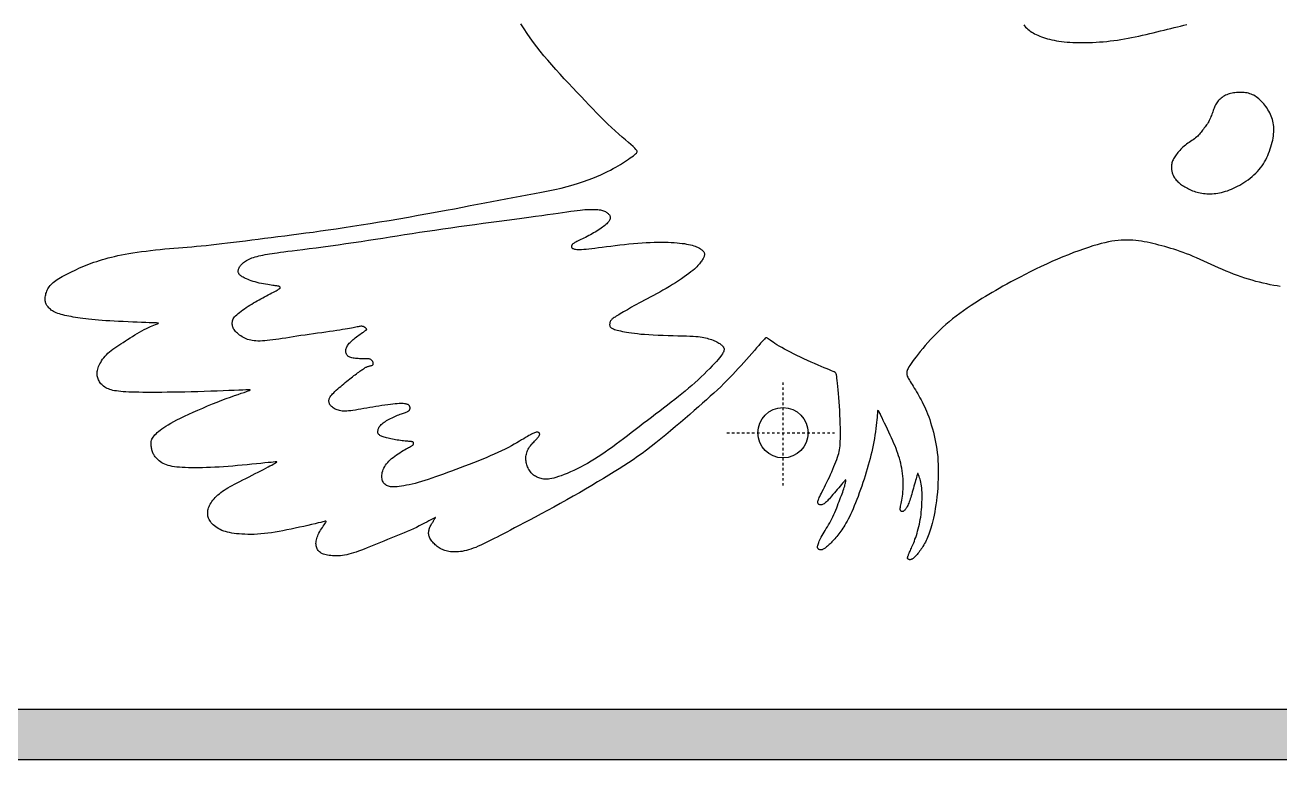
# Model space of a CAD drawing. Header units: millimetres. Extents: x 148 to 268, y 78 to 276.
# Drawn here: x 178.15 to 228.05, y 158.42 to 187.63 of the extents above; entities that cross this region are included whole.
import ezdxf

# ---------------------------------------------------------------- set-up
doc = ezdxf.new("R2010")
doc.units = ezdxf.units.MM
doc.linetypes.add('CENTER', pattern=[50.8, 31.75, -6.35, 6.35, -6.35])
for name, color, linetype in [('GREEN', 96, 'Continuous'), ('L18', 4, 'Continuous'), ('L25', 1, 'Continuous')]:
    doc.layers.add(name, color=color, linetype=linetype)

msp = doc.modelspace()

# ---------------------------------------------------------------- hatches: boundary and pattern name
at = {"layer": 'GREEN'}
h = msp.add_hatch(color=256, dxfattribs=at)
edge = h.paths.add_edge_path(flags=16)
edge.add_line((152.293, 166.42), (152.293, 266.42))
edge.add_arc((158.293, 266.42), 6, 90, 180, ccw=False)
edge.add_line((158.293, 272.42), (258.293, 272.42))
edge.add_arc((258.293, 266.42), 6, 0, 90, ccw=False)
edge.add_line((264.293, 266.42), (264.293, 166.42))
edge.add_arc((258.293, 166.42), 6, -90, 0, ccw=False)
edge.add_line((258.293, 160.42), (158.293, 160.42))
edge.add_arc((158.293, 166.42), 6, 180, 270, ccw=False)
edge = h.paths.add_edge_path()
edge.add_line((150.293, 166.42), (150.293, 266.42))
edge.add_arc((158.293, 266.42), 8, 90, 180, ccw=False)
edge.add_line((158.293, 274.42), (258.293, 274.42))
edge.add_arc((258.293, 266.42), 8, 0, 90, ccw=False)
edge.add_line((266.293, 266.42), (266.293, 166.42))
edge.add_arc((258.293, 166.42), 8, -90, 0, ccw=False)
edge.add_line((258.293, 158.42), (158.293, 158.42))
edge.add_arc((158.293, 166.42), 8, 180, 270, ccw=False)

# ---------------------------------------------------------------- linework, layer by layer
for points in [[(150.293, 166.42), (150.293, 266.42, -0.414214), (158.293, 274.42), (258.293, 274.42, -0.414214), (266.293, 266.42), (266.293, 166.42, -0.414214), (258.293, 158.42), (158.293, 158.42, -0.414214)], [(152.293, 166.42), (152.293, 266.42, -0.414214), (158.293, 272.42), (258.293, 272.42, -0.414214), (264.293, 266.42), (264.293, 166.42, -0.414214), (258.293, 160.42), (158.293, 160.42, -0.414214)]]:
    msp.add_lwpolyline(points, format="xyb", close=True, dxfattribs=at)
for points in [[(228.065, 177.236), (227.939, 177.257), (227.807, 177.281), (227.671, 177.308), (227.532, 177.337), (227.389, 177.368), (227.244, 177.403), (227.098, 177.441), (226.95, 177.481), (226.803, 177.525), (226.656, 177.572), (226.508, 177.622), (226.36, 177.675), (226.212, 177.731), (226.064, 177.789), (225.916, 177.85), (225.767, 177.913), (225.617, 177.979), (225.468, 178.046), (225.319, 178.113), (225.172, 178.181), (225.026, 178.248), (224.882, 178.312), (224.741, 178.375), (224.603, 178.434), (224.468, 178.489), (224.337, 178.54), (224.209, 178.588), (224.083, 178.633), (223.959, 178.675), (223.837, 178.714), (223.716, 178.752), (223.596, 178.787), (223.476, 178.822), (223.357, 178.854), (223.239, 178.885), (223.121, 178.915), (223.004, 178.942), (222.888, 178.968), (222.772, 178.992), (222.658, 179.013), (222.544, 179.032), (222.431, 179.049), (222.318, 179.062), (222.204, 179.073), (222.09, 179.08), (221.975, 179.083), (221.858, 179.082), (221.739, 179.077), (221.618, 179.067), (221.494, 179.053), (221.365, 179.033), (221.23, 179.008), (221.089, 178.977), (220.94, 178.94), (220.782, 178.896), (220.615, 178.846), (220.436, 178.789), (220.248, 178.726), (220.052, 178.656), (219.848, 178.581), (219.639, 178.5), (219.425, 178.414), (219.208, 178.323), (218.989, 178.228), (218.77, 178.128), (218.552, 178.026), (218.337, 177.922), (218.126, 177.817), (217.921, 177.713), (217.724, 177.611), (217.536, 177.512), (217.358, 177.418), (217.193, 177.328), (217.038, 177.243), (216.891, 177.161), (216.75, 177.081), (216.613, 177.001), (216.478, 176.921), (216.342, 176.84), (216.204, 176.755), (216.062, 176.666), (215.917, 176.574), (215.769, 176.478), (215.62, 176.378), (215.471, 176.275), (215.323, 176.169), (215.178, 176.061), (215.035, 175.95), (214.898, 175.836), (214.765, 175.721), (214.636, 175.604), (214.511, 175.486), (214.391, 175.367), (214.274, 175.247), (214.162, 175.127), (214.053, 175.007), (213.948, 174.888), (213.848, 174.77), (213.753, 174.656), (213.664, 174.545), (213.582, 174.44), (213.507, 174.342), (213.441, 174.251), (213.384, 174.17), (213.337, 174.098), (213.299, 174.036), (213.269, 173.982), (213.246, 173.934), (213.23, 173.893), (213.22, 173.856), (213.214, 173.822), (213.212, 173.791), (213.213, 173.761), (213.217, 173.731), (213.224, 173.701), (213.235, 173.669), (213.25, 173.635), (213.268, 173.597), (213.291, 173.555), (213.318, 173.508), (213.35, 173.456), (213.386, 173.398), (213.425, 173.335), (213.466, 173.269), (213.51, 173.198), (213.555, 173.125), (213.601, 173.05), (213.648, 172.973), (213.693, 172.895), (213.739, 172.816), (213.784, 172.735), (213.828, 172.651), (213.872, 172.563), (213.915, 172.472), (213.959, 172.377), (214.001, 172.276), (214.043, 172.17), (214.085, 172.06), (214.125, 171.944), (214.164, 171.825), (214.202, 171.703), (214.239, 171.577), (214.273, 171.449), (214.306, 171.319), (214.336, 171.187), (214.363, 171.054), (214.388, 170.916), (214.41, 170.775), (214.429, 170.629), (214.444, 170.477), (214.455, 170.318), (214.463, 170.151), (214.466, 169.975), (214.466, 169.794), (214.462, 169.609), (214.454, 169.422), (214.443, 169.237), (214.43, 169.055), (214.413, 168.879), (214.394, 168.712), (214.373, 168.556), (214.349, 168.41), (214.325, 168.273), (214.299, 168.146), (214.272, 168.028), (214.246, 167.918), (214.219, 167.816), (214.193, 167.721), (214.167, 167.632), (214.142, 167.548), (214.118, 167.471), (214.093, 167.397), (214.068, 167.328), (214.042, 167.261), (214.015, 167.198), (213.986, 167.136), (213.956, 167.076), (213.924, 167.018), (213.891, 166.961), (213.857, 166.906), (213.823, 166.853), (213.789, 166.803), (213.755, 166.755), (213.721, 166.709), (213.689, 166.666), (213.657, 166.626), (213.626, 166.589), (213.597, 166.555), (213.568, 166.524), (213.541, 166.496), (213.515, 166.471), (213.49, 166.449), (213.467, 166.43), (213.445, 166.415), (213.424, 166.402), (213.405, 166.392), (213.387, 166.384), (213.369, 166.379), (213.353, 166.376), (213.338, 166.375), (213.324, 166.376), (213.311, 166.379), (213.298, 166.383), (213.287, 166.388), (213.277, 166.394), (213.268, 166.4), (213.261, 166.407), (213.255, 166.415), (213.25, 166.422), (213.246, 166.43), (213.244, 166.438), (213.244, 166.447), (213.244, 166.458), (213.246, 166.469), (213.25, 166.483), (213.255, 166.498), (213.261, 166.516), (213.268, 166.536), (213.277, 166.558), (213.288, 166.583), (213.3, 166.611), (213.313, 166.641), (213.327, 166.674), (213.343, 166.709), (213.36, 166.748), (213.379, 166.789), (213.399, 166.833), (213.42, 166.882), (213.442, 166.934), (213.465, 166.99), (213.49, 167.051), (213.515, 167.117), (213.541, 167.187), (213.568, 167.262), (213.595, 167.342), (213.621, 167.425), (213.647, 167.511), (213.672, 167.6), (213.695, 167.691), (213.716, 167.784), (213.735, 167.879), (213.752, 167.975), (213.767, 168.071), (213.78, 168.169), (213.791, 168.267), (213.801, 168.366), (213.808, 168.466), (213.815, 168.565), (213.819, 168.664), (213.823, 168.763), (213.824, 168.86), (213.824, 168.956), (213.821, 169.049), (213.817, 169.139), (213.809, 169.225), (213.8, 169.306), (213.787, 169.383), (213.773, 169.454), (213.757, 169.52), (213.741, 169.579), (213.724, 169.633), (213.709, 169.68), (213.694, 169.72), (213.682, 169.753), (213.672, 169.779), (213.664, 169.796), (213.658, 169.806), (213.652, 169.806), (213.646, 169.797), (213.638, 169.778), (213.629, 169.749), (213.618, 169.709), (213.604, 169.657), (213.587, 169.596), (213.567, 169.527), (213.546, 169.453), (213.524, 169.374), (213.501, 169.294), (213.478, 169.213), (213.456, 169.134), (213.434, 169.059), (213.413, 168.987), (213.393, 168.919), (213.373, 168.854), (213.353, 168.793), (213.334, 168.735), (213.314, 168.68), (213.294, 168.629), (213.273, 168.581), (213.253, 168.536), (213.232, 168.495), (213.211, 168.457), (213.19, 168.423), (213.17, 168.393), (213.151, 168.366), (213.132, 168.344), (213.114, 168.326), (213.097, 168.311), (213.08, 168.301), (213.065, 168.293), (213.05, 168.289), (213.036, 168.287), (213.022, 168.287), (213.009, 168.29), (212.996, 168.295), (212.985, 168.302), (212.974, 168.312), (212.965, 168.325), (212.959, 168.342), (212.954, 168.364), (212.953, 168.39), (212.955, 168.423), (212.96, 168.461), (212.969, 168.505), (212.98, 168.555), (212.992, 168.611), (213.005, 168.673), (213.019, 168.742), (213.032, 168.817), (213.043, 168.899), (213.054, 168.986), (213.062, 169.08), (213.068, 169.177), (213.071, 169.279), (213.072, 169.382), (213.07, 169.488), (213.066, 169.593), (213.058, 169.699), (213.047, 169.803), (213.033, 169.906), (213.017, 170.008), (212.997, 170.109), (212.974, 170.209), (212.949, 170.308), (212.921, 170.406), (212.891, 170.504), (212.859, 170.602), (212.824, 170.699), (212.786, 170.798), (212.746, 170.898), (212.703, 171.001), (212.658, 171.106), (212.609, 171.215), (212.557, 171.329), (212.502, 171.447), (212.446, 171.567), (212.389, 171.687), (212.333, 171.804), (212.28, 171.914), (212.231, 172.016), (212.187, 172.107), (212.15, 172.183), (212.12, 172.243), (212.098, 172.285), (212.082, 172.311), (212.07, 172.32), (212.062, 172.313), (212.056, 172.289), (212.051, 172.249), (212.046, 172.193), (212.04, 172.121), (212.032, 172.034), (212.023, 171.936), (212.012, 171.827), (211.999, 171.71), (211.984, 171.587), (211.967, 171.459), (211.948, 171.329), (211.927, 171.198), (211.903, 171.066), (211.877, 170.934), (211.849, 170.802), (211.819, 170.668), (211.787, 170.534), (211.753, 170.399), (211.717, 170.264), (211.68, 170.127), (211.64, 169.99), (211.599, 169.852), (211.557, 169.714), (211.513, 169.576), (211.467, 169.438), (211.421, 169.3), (211.374, 169.164), (211.325, 169.028), (211.276, 168.894), (211.227, 168.763), (211.177, 168.635), (211.127, 168.512), (211.078, 168.394), (211.029, 168.282), (210.981, 168.177), (210.933, 168.08), (210.887, 167.989), (210.841, 167.906), (210.796, 167.828), (210.753, 167.755), (210.71, 167.688), (210.668, 167.624), (210.627, 167.563), (210.587, 167.506), (210.548, 167.451), (210.509, 167.398), (210.47, 167.348), (210.432, 167.3), (210.394, 167.253), (210.356, 167.209), (210.318, 167.166), (210.279, 167.124), (210.24, 167.084), (210.201, 167.046), (210.163, 167.009), (210.126, 166.975), (210.09, 166.943), (210.055, 166.913), (210.023, 166.886), (209.993, 166.862), (209.965, 166.84), (209.938, 166.821), (209.914, 166.805), (209.89, 166.792), (209.868, 166.781), (209.847, 166.773), (209.826, 166.768), (209.806, 166.766), (209.787, 166.766), (209.769, 166.769), (209.751, 166.773), (209.735, 166.779), (209.719, 166.787), (209.706, 166.797), (209.694, 166.807), (209.684, 166.819), (209.676, 166.832), (209.67, 166.847), (209.667, 166.865), (209.666, 166.886), (209.669, 166.911), (209.675, 166.94), (209.684, 166.974), (209.697, 167.014), (209.713, 167.058), (209.734, 167.108), (209.757, 167.161), (209.784, 167.218), (209.815, 167.278), (209.848, 167.341), (209.885, 167.406), (209.926, 167.474), (209.968, 167.543), (210.013, 167.614), (210.059, 167.687), (210.105, 167.762), (210.151, 167.839), (210.196, 167.919), (210.239, 168), (210.28, 168.084), (210.319, 168.17), (210.357, 168.257), (210.393, 168.344), (210.427, 168.431), (210.46, 168.518), (210.492, 168.604), (210.524, 168.688), (210.555, 168.769), (210.585, 168.848), (210.614, 168.924), (210.642, 168.997), (210.668, 169.066), (210.691, 169.131), (210.712, 169.191), (210.73, 169.247), (210.745, 169.298), (210.757, 169.344), (210.767, 169.385), (210.774, 169.422), (210.78, 169.453), (210.784, 169.481), (210.787, 169.504), (210.789, 169.522), (210.791, 169.537), (210.79, 169.546), (210.788, 169.55), (210.782, 169.547), (210.771, 169.538), (210.755, 169.52), (210.732, 169.494), (210.701, 169.458), (210.662, 169.413), (210.615, 169.36), (210.564, 169.3), (210.508, 169.235), (210.45, 169.168), (210.391, 169.099), (210.334, 169.032), (210.278, 168.967), (210.227, 168.907), (210.179, 168.852), (210.135, 168.801), (210.094, 168.755), (210.056, 168.713), (210.02, 168.677), (209.986, 168.645), (209.954, 168.619), (209.924, 168.597), (209.894, 168.581), (209.867, 168.568), (209.841, 168.56), (209.816, 168.555), (209.793, 168.554), (209.772, 168.556), (209.753, 168.56), (209.735, 168.567), (209.72, 168.576), (209.707, 168.587), (209.696, 168.601), (209.687, 168.616), (209.682, 168.635), (209.679, 168.655), (209.679, 168.678), (209.683, 168.703), (209.69, 168.731), (209.7, 168.764), (209.715, 168.801), (209.733, 168.844), (209.757, 168.894), (209.784, 168.951), (209.817, 169.017), (209.854, 169.091), (209.896, 169.173), (209.941, 169.262), (209.988, 169.357), (210.037, 169.456), (210.087, 169.558), (210.136, 169.663), (210.185, 169.768), (210.232, 169.872), (210.277, 169.976), (210.319, 170.077), (210.359, 170.176), (210.395, 170.271), (210.429, 170.362), (210.459, 170.448), (210.485, 170.529), (210.507, 170.603), (210.525, 170.674), (210.539, 170.745), (210.551, 170.818), (210.56, 170.896), (210.566, 170.982), (210.57, 171.08), (210.573, 171.191), (210.574, 171.319), (210.574, 171.461), (210.572, 171.616), (210.569, 171.779), (210.564, 171.95), (210.557, 172.125), (210.549, 172.301), (210.539, 172.478), (210.527, 172.65), (210.514, 172.818), (210.5, 172.978), (210.485, 173.129), (210.471, 173.267), (210.458, 173.392), (210.446, 173.501), (210.435, 173.592), (210.427, 173.663), (210.418, 173.718), (210.407, 173.759), (210.39, 173.791), (210.365, 173.816), (210.331, 173.838), (210.283, 173.86), (210.219, 173.886), (210.139, 173.919), (210.043, 173.959), (209.933, 174.005), (209.813, 174.055), (209.684, 174.11), (209.548, 174.169), (209.408, 174.23), (209.267, 174.294), (209.125, 174.359), (208.985, 174.425), (208.848, 174.491), (208.715, 174.557), (208.586, 174.623), (208.463, 174.687), (208.348, 174.749), (208.24, 174.809), (208.142, 174.867), (208.052, 174.921), (207.972, 174.972), (207.9, 175.019), (207.837, 175.061), (207.783, 175.099), (207.737, 175.131), (207.7, 175.158), (207.67, 175.179), (207.646, 175.192), (207.625, 175.197), (207.604, 175.192), (207.58, 175.176), (207.551, 175.148), (207.513, 175.107), (207.464, 175.05), (207.402, 174.978), (207.328, 174.892), (207.244, 174.794), (207.152, 174.687), (207.052, 174.573), (206.948, 174.454), (206.841, 174.333), (206.732, 174.21), (206.624, 174.09), (206.515, 173.97), (206.405, 173.852), (206.293, 173.734), (206.179, 173.615), (206.062, 173.496), (205.94, 173.375), (205.814, 173.253), (205.682, 173.129), (205.545, 173.001), (205.401, 172.871), (205.252, 172.736), (205.095, 172.598), (204.933, 172.455), (204.763, 172.307), (204.586, 172.154), (204.402, 171.994), (204.213, 171.831), (204.019, 171.666), (203.823, 171.5), (203.626, 171.336), (203.431, 171.175), (203.238, 171.02), (203.049, 170.872), (202.865, 170.733), (202.686, 170.601), (202.508, 170.475), (202.331, 170.352), (202.15, 170.232), (201.966, 170.112), (201.775, 169.991), (201.575, 169.866), (201.366, 169.736), (201.147, 169.603), (200.919, 169.465), (200.684, 169.325), (200.442, 169.183), (200.196, 169.04), (199.944, 168.895), (199.689, 168.751), (199.433, 168.609), (199.176, 168.468), (198.923, 168.33), (198.676, 168.197), (198.436, 168.069), (198.208, 167.948), (197.994, 167.835), (197.796, 167.731), (197.617, 167.636), (197.454, 167.551), (197.306, 167.474), (197.17, 167.403), (197.044, 167.337), (196.925, 167.276), (196.812, 167.219), (196.702, 167.163), (196.592, 167.109), (196.484, 167.055), (196.378, 167.004), (196.273, 166.955), (196.17, 166.91), (196.07, 166.867), (195.973, 166.829), (195.879, 166.795), (195.789, 166.766), (195.702, 166.742), (195.619, 166.723), (195.539, 166.708), (195.462, 166.696), (195.389, 166.688), (195.318, 166.684), (195.25, 166.682), (195.185, 166.684), (195.123, 166.688), (195.063, 166.694), (195.006, 166.703), (194.951, 166.714), (194.898, 166.728), (194.847, 166.743), (194.799, 166.761), (194.752, 166.78), (194.706, 166.801), (194.663, 166.824), (194.621, 166.849), (194.58, 166.876), (194.54, 166.905), (194.502, 166.935), (194.465, 166.967), (194.428, 167.001), (194.393, 167.037), (194.36, 167.074), (194.329, 167.111), (194.3, 167.15), (194.275, 167.189), (194.252, 167.228), (194.234, 167.267), (194.219, 167.305), (194.209, 167.343), (194.202, 167.38), (194.198, 167.418), (194.198, 167.454), (194.201, 167.49), (194.206, 167.526), (194.214, 167.561), (194.224, 167.596), (194.237, 167.63), (194.251, 167.664), (194.266, 167.697), (194.283, 167.73), (194.3, 167.763), (194.319, 167.795), (194.337, 167.826), (194.355, 167.857), (194.373, 167.887), (194.391, 167.916), (194.408, 167.943), (194.423, 167.969), (194.437, 167.991), (194.449, 168.011), (194.46, 168.027), (194.468, 168.04), (194.472, 168.049), (194.471, 168.053), (194.463, 168.052), (194.448, 168.046), (194.424, 168.033), (194.389, 168.014), (194.342, 167.988), (194.282, 167.955), (194.21, 167.916), (194.127, 167.871), (194.035, 167.823), (193.934, 167.77), (193.827, 167.716), (193.713, 167.661), (193.595, 167.605), (193.474, 167.55), (193.35, 167.496), (193.223, 167.443), (193.094, 167.389), (192.962, 167.336), (192.829, 167.282), (192.695, 167.228), (192.559, 167.173), (192.422, 167.118), (192.286, 167.062), (192.15, 167.006), (192.017, 166.952), (191.886, 166.899), (191.76, 166.848), (191.638, 166.8), (191.523, 166.756), (191.414, 166.716), (191.311, 166.68), (191.213, 166.647), (191.12, 166.619), (191.031, 166.595), (190.944, 166.574), (190.859, 166.558), (190.776, 166.545), (190.694, 166.536), (190.612, 166.53), (190.532, 166.527), (190.454, 166.528), (190.38, 166.531), (190.308, 166.537), (190.24, 166.545), (190.177, 166.555), (190.119, 166.567), (190.065, 166.581), (190.016, 166.597), (189.972, 166.615), (189.932, 166.635), (189.895, 166.658), (189.862, 166.684), (189.833, 166.712), (189.807, 166.743), (189.784, 166.776), (189.765, 166.812), (189.749, 166.85), (189.737, 166.89), (189.728, 166.932), (189.722, 166.976), (189.72, 167.021), (189.722, 167.068), (189.728, 167.116), (189.737, 167.165), (189.75, 167.216), (189.766, 167.268), (189.787, 167.322), (189.81, 167.377), (189.838, 167.433), (189.869, 167.491), (189.903, 167.549), (189.938, 167.606), (189.973, 167.661), (190.008, 167.712), (190.04, 167.759), (190.069, 167.801), (190.094, 167.836), (190.112, 167.863), (190.124, 167.883), (190.125, 167.896), (190.114, 167.902), (190.089, 167.901), (190.048, 167.893), (189.988, 167.88), (189.907, 167.861), (189.804, 167.836), (189.681, 167.807), (189.543, 167.774), (189.391, 167.738), (189.231, 167.701), (189.064, 167.664), (188.896, 167.627), (188.728, 167.591), (188.565, 167.557), (188.406, 167.525), (188.251, 167.497), (188.1, 167.471), (187.952, 167.448), (187.808, 167.428), (187.667, 167.412), (187.53, 167.399), (187.395, 167.39), (187.263, 167.384), (187.135, 167.382), (187.011, 167.382), (186.891, 167.385), (186.776, 167.391), (186.666, 167.399), (186.562, 167.409), (186.464, 167.421), (186.371, 167.435), (186.284, 167.451), (186.201, 167.47), (186.123, 167.491), (186.05, 167.515), (185.98, 167.541), (185.914, 167.571), (185.851, 167.604), (185.792, 167.639), (185.736, 167.678), (185.684, 167.718), (185.637, 167.759), (185.593, 167.802), (185.555, 167.846), (185.521, 167.89), (185.492, 167.934), (185.468, 167.978), (185.449, 168.023), (185.434, 168.067), (185.423, 168.112), (185.416, 168.157), (185.413, 168.203), (185.413, 168.248), (185.416, 168.295), (185.423, 168.341), (185.434, 168.389), (185.448, 168.437), (185.466, 168.485), (185.488, 168.535), (185.515, 168.585), (185.546, 168.636), (185.581, 168.688), (185.621, 168.741), (185.665, 168.793), (185.713, 168.846), (185.764, 168.898), (185.819, 168.95), (185.877, 169), (185.939, 169.049), (186.003, 169.096), (186.07, 169.142), (186.142, 169.187), (186.218, 169.233), (186.301, 169.279), (186.389, 169.328), (186.484, 169.378), (186.587, 169.432), (186.697, 169.488), (186.814, 169.548), (186.935, 169.61), (187.058, 169.672), (187.181, 169.735), (187.302, 169.796), (187.419, 169.856), (187.53, 169.913), (187.632, 169.966), (187.727, 170.015), (187.812, 170.061), (187.89, 170.102), (187.958, 170.139), (188.017, 170.171), (188.068, 170.199), (188.109, 170.222), (188.141, 170.24), (188.162, 170.253), (188.169, 170.261), (188.161, 170.265), (188.135, 170.266), (188.09, 170.263), (188.023, 170.256), (187.933, 170.246), (187.817, 170.234), (187.68, 170.22), (187.524, 170.203), (187.353, 170.186), (187.171, 170.167), (186.982, 170.149), (186.789, 170.131), (186.597, 170.114), (186.407, 170.098), (186.221, 170.084), (186.04, 170.071), (185.863, 170.059), (185.691, 170.05), (185.524, 170.041), (185.363, 170.035), (185.207, 170.03), (185.057, 170.028), (184.913, 170.027), (184.776, 170.028), (184.645, 170.03), (184.521, 170.035), (184.403, 170.041), (184.293, 170.05), (184.19, 170.06), (184.094, 170.072), (184.005, 170.086), (183.923, 170.102), (183.846, 170.121), (183.775, 170.143), (183.709, 170.168), (183.648, 170.195), (183.591, 170.227), (183.537, 170.262), (183.488, 170.3), (183.442, 170.34), (183.4, 170.381), (183.362, 170.424), (183.328, 170.467), (183.298, 170.51), (183.272, 170.551), (183.25, 170.59), (183.231, 170.629), (183.216, 170.666), (183.204, 170.702), (183.194, 170.737), (183.186, 170.773), (183.179, 170.809), (183.173, 170.845), (183.168, 170.883), (183.164, 170.921), (183.162, 170.96), (183.162, 170.999), (183.165, 171.04), (183.171, 171.081), (183.182, 171.122), (183.198, 171.164), (183.219, 171.207), (183.246, 171.25), (183.278, 171.294), (183.316, 171.339), (183.36, 171.384), (183.41, 171.431), (183.466, 171.479), (183.527, 171.528), (183.595, 171.578), (183.669, 171.63), (183.753, 171.685), (183.845, 171.742), (183.948, 171.802), (184.063, 171.865), (184.191, 171.933), (184.333, 172.004), (184.489, 172.08), (184.658, 172.159), (184.837, 172.24), (185.023, 172.323), (185.214, 172.406), (185.408, 172.487), (185.601, 172.566), (185.791, 172.642), (185.976, 172.713), (186.153, 172.78), (186.321, 172.841), (186.478, 172.897), (186.622, 172.947), (186.75, 172.991), (186.862, 173.028), (186.955, 173.059), (187.027, 173.084), (187.077, 173.102), (187.103, 173.114), (187.103, 173.122), (187.075, 173.126), (187.017, 173.126), (186.929, 173.123), (186.808, 173.118), (186.653, 173.112), (186.469, 173.105), (186.26, 173.097), (186.031, 173.088), (185.787, 173.079), (185.534, 173.071), (185.275, 173.062), (185.015, 173.054), (184.76, 173.048), (184.51, 173.042), (184.267, 173.037), (184.032, 173.032), (183.805, 173.029), (183.588, 173.027), (183.382, 173.025), (183.188, 173.025), (183.007, 173.025), (182.838, 173.027), (182.68, 173.029), (182.534, 173.032), (182.399, 173.037), (182.274, 173.042), (182.159, 173.048), (182.054, 173.054), (181.957, 173.062), (181.868, 173.071), (181.786, 173.082), (181.711, 173.094), (181.642, 173.108), (181.578, 173.124), (181.519, 173.142), (181.464, 173.162), (181.412, 173.186), (181.364, 173.212), (181.319, 173.24), (181.276, 173.27), (181.238, 173.303), (181.202, 173.336), (181.169, 173.372), (181.14, 173.408), (181.114, 173.445), (181.091, 173.483), (181.072, 173.522), (181.055, 173.562), (181.041, 173.602), (181.03, 173.643), (181.022, 173.685), (181.017, 173.727), (181.015, 173.77), (181.016, 173.813), (181.02, 173.857), (181.027, 173.903), (181.038, 173.95), (181.053, 174), (181.072, 174.051), (181.096, 174.105), (181.124, 174.162), (181.157, 174.22), (181.194, 174.28), (181.235, 174.341), (181.281, 174.403), (181.331, 174.463), (181.386, 174.523), (181.445, 174.581), (181.507, 174.637), (181.574, 174.692), (181.645, 174.745), (181.719, 174.797), (181.797, 174.85), (181.878, 174.903), (181.962, 174.957), (182.049, 175.013), (182.138, 175.071), (182.23, 175.131), (182.324, 175.191), (182.418, 175.251), (182.513, 175.311), (182.608, 175.368), (182.702, 175.423), (182.795, 175.475), (182.886, 175.522), (182.974, 175.566), (183.058, 175.605), (183.137, 175.64), (183.21, 175.671), (183.275, 175.698), (183.332, 175.721), (183.38, 175.74), (183.416, 175.754), (183.441, 175.766), (183.45, 175.774), (183.443, 175.78), (183.417, 175.784), (183.371, 175.787), (183.302, 175.79), (183.208, 175.794), (183.088, 175.798), (182.947, 175.803), (182.787, 175.809), (182.614, 175.815), (182.431, 175.823), (182.244, 175.83), (182.056, 175.839), (181.872, 175.848), (181.696, 175.857), (181.527, 175.867), (181.367, 175.877), (181.214, 175.888), (181.069, 175.9), (180.932, 175.911), (180.802, 175.924), (180.678, 175.936), (180.562, 175.949), (180.452, 175.963), (180.348, 175.977), (180.249, 175.991), (180.154, 176.006), (180.064, 176.022), (179.977, 176.038), (179.893, 176.054), (179.811, 176.071), (179.732, 176.088), (179.656, 176.107), (179.583, 176.126), (179.514, 176.146), (179.449, 176.168), (179.389, 176.191), (179.333, 176.216), (179.282, 176.243), (179.236, 176.271), (179.194, 176.3), (179.157, 176.33), (179.123, 176.361), (179.093, 176.391), (179.067, 176.422), (179.043, 176.452), (179.022, 176.481), (179.004, 176.509), (178.989, 176.538), (178.976, 176.567), (178.966, 176.597), (178.958, 176.628), (178.953, 176.662), (178.95, 176.697), (178.949, 176.735), (178.951, 176.776), (178.955, 176.818), (178.961, 176.862), (178.97, 176.907), (178.982, 176.953), (178.996, 176.999), (179.014, 177.046), (179.033, 177.091), (179.056, 177.137), (179.082, 177.181), (179.112, 177.225), (179.145, 177.269), (179.182, 177.311), (179.223, 177.353), (179.269, 177.394), (179.319, 177.434), (179.374, 177.474), (179.432, 177.513), (179.495, 177.551), (179.561, 177.59), (179.631, 177.629), (179.704, 177.668), (179.78, 177.708), (179.858, 177.749), (179.94, 177.791), (180.024, 177.833), (180.111, 177.875), (180.2, 177.918), (180.291, 177.96), (180.386, 178.001), (180.482, 178.042), (180.581, 178.082), (180.682, 178.121), (180.785, 178.16), (180.891, 178.197), (181, 178.233), (181.111, 178.269), (181.225, 178.303), (181.342, 178.337), (181.461, 178.369), (181.584, 178.401), (181.711, 178.432), (181.843, 178.462), (181.981, 178.491), (182.125, 178.519), (182.277, 178.546), (182.437, 178.572), (182.605, 178.598), (182.78, 178.622), (182.961, 178.645), (183.145, 178.668), (183.332, 178.689), (183.52, 178.708), (183.706, 178.727), (183.89, 178.744), (184.071, 178.76), (184.249, 178.775), (184.426, 178.79), (184.603, 178.804), (184.783, 178.819), (184.966, 178.835), (185.154, 178.853), (185.349, 178.872), (185.552, 178.893), (185.763, 178.917), (185.981, 178.942), (186.206, 178.969), (186.438, 178.997), (186.675, 179.027), (186.918, 179.057), (187.166, 179.088), (187.419, 179.119), (187.677, 179.152), (187.939, 179.184), (188.205, 179.218), (188.476, 179.252), (188.752, 179.288), (189.033, 179.325), (189.318, 179.363), (189.607, 179.402), (189.903, 179.443), (190.206, 179.486), (190.517, 179.532), (190.838, 179.579), (191.17, 179.63), (191.514, 179.684), (191.871, 179.741), (192.243, 179.801), (192.624, 179.865), (193.012, 179.931), (193.402, 179.998), (193.789, 180.066), (194.169, 180.134), (194.538, 180.201), (194.892, 180.266), (195.227, 180.329), (195.545, 180.391), (195.849, 180.45), (196.143, 180.507), (196.429, 180.563), (196.71, 180.617), (196.989, 180.671), (197.269, 180.723), (197.552, 180.774), (197.838, 180.825), (198.123, 180.875), (198.407, 180.927), (198.685, 180.98), (198.958, 181.034), (199.221, 181.09), (199.474, 181.15), (199.715, 181.212), (199.942, 181.277), (200.157, 181.343), (200.359, 181.411), (200.548, 181.479), (200.725, 181.547), (200.889, 181.614), (201.041, 181.68), (201.18, 181.743), (201.309, 181.804), (201.427, 181.864), (201.536, 181.922), (201.638, 181.978), (201.734, 182.033), (201.824, 182.088), (201.91, 182.141), (201.993, 182.194), (202.073, 182.246), (202.148, 182.297), (202.218, 182.345), (202.282, 182.391), (202.34, 182.433), (202.389, 182.471), (202.431, 182.505), (202.463, 182.534), (202.484, 182.56), (202.494, 182.587), (202.492, 182.615), (202.475, 182.648), (202.443, 182.688), (202.394, 182.738), (202.328, 182.799), (202.243, 182.874), (202.142, 182.962), (202.027, 183.062), (201.9, 183.172), (201.764, 183.292), (201.622, 183.419), (201.475, 183.553), (201.326, 183.693), (201.177, 183.836), (201.028, 183.984), (200.878, 184.137), (200.727, 184.293), (200.574, 184.453), (200.418, 184.618), (200.26, 184.786), (200.098, 184.959), (199.932, 185.135), (199.764, 185.315), (199.595, 185.497), (199.426, 185.681), (199.259, 185.865), (199.095, 186.048), (198.936, 186.23), (198.783, 186.41), (198.637, 186.587), (198.499, 186.763), (198.366, 186.938), (198.238, 187.116), (198.113, 187.297), (197.992, 187.483), (197.871, 187.676)], [(217.863, 187.64), (217.9, 187.594), (217.94, 187.55), (217.983, 187.507), (218.028, 187.466), (218.076, 187.427), (218.127, 187.389), (218.182, 187.352), (218.239, 187.317), (218.3, 187.283), (218.364, 187.251), (218.43, 187.22), (218.5, 187.19), (218.572, 187.162), (218.647, 187.135), (218.725, 187.109), (218.806, 187.085), (218.89, 187.063), (218.978, 187.042), (219.07, 187.023), (219.165, 187.006), (219.264, 186.99), (219.368, 186.976), (219.475, 186.964), (219.586, 186.954), (219.701, 186.946), (219.82, 186.939), (219.943, 186.935), (220.068, 186.932), (220.198, 186.931), (220.33, 186.932), (220.465, 186.935), (220.602, 186.94), (220.741, 186.946), (220.882, 186.955), (221.024, 186.966), (221.166, 186.98), (221.307, 186.995), (221.449, 187.013), (221.59, 187.033), (221.732, 187.054), (221.873, 187.078), (222.014, 187.104), (222.156, 187.132), (222.299, 187.161), (222.442, 187.191), (222.586, 187.223), (222.731, 187.256), (222.875, 187.29), (223.019, 187.324), (223.162, 187.359), (223.304, 187.394), (223.444, 187.428), (223.581, 187.461), (223.716, 187.494), (223.849, 187.526), (223.978, 187.557), (224.105, 187.588), (224.23, 187.619), (224.352, 187.65)]]:
    msp.add_lwpolyline(points, dxfattribs=at)
for points in [[(224.028, 181.369), (224.064, 181.338), (224.103, 181.308), (224.143, 181.278), (224.185, 181.249), (224.229, 181.22), (224.275, 181.192), (224.323, 181.165), (224.372, 181.139), (224.422, 181.113), (224.474, 181.089), (224.528, 181.066), (224.582, 181.044), (224.639, 181.024), (224.697, 181.005), (224.757, 180.987), (224.819, 180.972), (224.882, 180.958), (224.948, 180.946), (225.014, 180.936), (225.082, 180.929), (225.151, 180.924), (225.221, 180.921), (225.292, 180.92), (225.364, 180.923), (225.436, 180.928), (225.509, 180.936), (225.582, 180.946), (225.656, 180.96), (225.731, 180.977), (225.807, 180.997), (225.885, 181.019), (225.963, 181.045), (226.043, 181.075), (226.124, 181.107), (226.206, 181.143), (226.289, 181.182), (226.372, 181.224), (226.455, 181.269), (226.538, 181.318), (226.621, 181.369), (226.704, 181.424), (226.785, 181.482), (226.866, 181.543), (226.944, 181.607), (227.019, 181.673), (227.092, 181.742), (227.161, 181.812), (227.225, 181.885), (227.286, 181.959), (227.342, 182.036), (227.394, 182.114), (227.442, 182.194), (227.487, 182.275), (227.529, 182.358), (227.567, 182.442), (227.604, 182.528), (227.637, 182.615), (227.669, 182.703), (227.697, 182.791), (227.723, 182.88), (227.746, 182.967), (227.766, 183.053), (227.782, 183.138), (227.795, 183.22), (227.804, 183.3), (227.81, 183.377), (227.812, 183.452), (227.81, 183.525), (227.805, 183.597), (227.797, 183.667), (227.785, 183.736), (227.771, 183.804), (227.752, 183.872), (227.731, 183.94), (227.707, 184.006), (227.679, 184.072), (227.649, 184.137), (227.615, 184.201), (227.579, 184.263), (227.54, 184.325), (227.498, 184.385), (227.454, 184.443), (227.408, 184.499), (227.36, 184.553), (227.311, 184.604), (227.261, 184.652), (227.211, 184.696), (227.162, 184.737), (227.112, 184.774), (227.063, 184.806), (227.013, 184.835), (226.963, 184.861), (226.911, 184.882), (226.859, 184.901), (226.805, 184.916), (226.749, 184.929), (226.691, 184.938), (226.631, 184.945), (226.57, 184.95), (226.508, 184.952), (226.446, 184.952), (226.384, 184.949), (226.323, 184.945), (226.263, 184.938), (226.205, 184.93), (226.148, 184.92), (226.094, 184.908), (226.041, 184.893), (225.99, 184.876), (225.94, 184.857), (225.892, 184.835), (225.845, 184.811), (225.8, 184.784), (225.756, 184.754), (225.714, 184.722), (225.675, 184.688), (225.637, 184.652), (225.602, 184.615), (225.57, 184.576), (225.541, 184.536), (225.515, 184.495), (225.491, 184.453), (225.47, 184.41), (225.451, 184.367), (225.433, 184.322), (225.416, 184.276), (225.4, 184.23), (225.384, 184.182), (225.367, 184.134), (225.349, 184.085), (225.331, 184.036), (225.312, 183.987), (225.291, 183.938), (225.27, 183.889), (225.246, 183.841), (225.222, 183.795), (225.195, 183.749), (225.167, 183.705), (225.137, 183.662), (225.107, 183.62), (225.076, 183.578), (225.044, 183.537), (225.012, 183.496), (224.981, 183.456), (224.95, 183.415), (224.919, 183.375), (224.887, 183.335), (224.854, 183.295), (224.819, 183.256), (224.783, 183.217), (224.743, 183.179), (224.701, 183.142), (224.655, 183.105), (224.606, 183.07), (224.555, 183.034), (224.503, 182.999), (224.449, 182.963), (224.396, 182.927), (224.344, 182.89), (224.293, 182.852), (224.245, 182.813), (224.198, 182.772), (224.154, 182.731), (224.112, 182.689), (224.072, 182.646), (224.034, 182.604), (223.998, 182.561), (223.964, 182.518), (223.932, 182.476), (223.902, 182.434), (223.874, 182.393), (223.848, 182.352), (223.825, 182.311), (223.805, 182.27), (223.787, 182.23), (223.773, 182.189), (223.761, 182.149), (223.753, 182.109), (223.747, 182.069), (223.744, 182.029), (223.743, 181.99), (223.743, 181.953), (223.745, 181.916), (223.748, 181.88), (223.752, 181.846), (223.758, 181.813), (223.764, 181.78), (223.772, 181.749), (223.782, 181.718), (223.793, 181.687), (223.806, 181.656), (223.822, 181.625), (223.84, 181.593), (223.86, 181.561), (223.882, 181.529), (223.907, 181.497), (223.933, 181.465), (223.963, 181.433), (223.994, 181.401)], [(196.04, 179.704), (196.363, 179.747), (196.683, 179.79), (197.001, 179.831), (197.312, 179.872), (197.615, 179.912), (197.908, 179.951), (198.188, 179.988), (198.453, 180.025), (198.701, 180.059), (198.932, 180.093), (199.147, 180.124), (199.346, 180.153), (199.529, 180.18), (199.697, 180.204), (199.85, 180.226), (199.988, 180.245), (200.111, 180.26), (200.222, 180.273), (200.322, 180.283), (200.411, 180.291), (200.493, 180.296), (200.567, 180.3), (200.635, 180.302), (200.7, 180.303), (200.762, 180.302), (200.821, 180.3), (200.877, 180.297), (200.931, 180.292), (200.982, 180.286), (201.031, 180.278), (201.076, 180.269), (201.119, 180.257), (201.159, 180.243), (201.196, 180.228), (201.23, 180.211), (201.261, 180.193), (201.289, 180.175), (201.315, 180.155), (201.338, 180.136), (201.357, 180.116), (201.374, 180.097), (201.388, 180.078), (201.4, 180.059), (201.409, 180.04), (201.415, 180.02), (201.42, 180.001), (201.422, 179.981), (201.422, 179.96), (201.419, 179.939), (201.415, 179.918), (201.407, 179.895), (201.397, 179.871), (201.383, 179.846), (201.364, 179.82), (201.342, 179.792), (201.315, 179.762), (201.282, 179.73), (201.245, 179.696), (201.204, 179.661), (201.158, 179.625), (201.109, 179.588), (201.057, 179.55), (201.002, 179.512), (200.945, 179.475), (200.885, 179.437), (200.824, 179.4), (200.762, 179.363), (200.698, 179.327), (200.634, 179.291), (200.569, 179.257), (200.505, 179.223), (200.44, 179.19), (200.376, 179.159), (200.314, 179.129), (200.254, 179.1), (200.196, 179.072), (200.143, 179.046), (200.094, 179.022), (200.05, 179), (200.012, 178.979), (199.981, 178.961), (199.956, 178.944), (199.936, 178.929), (199.921, 178.915), (199.91, 178.902), (199.901, 178.89), (199.895, 178.878), (199.89, 178.866), (199.885, 178.855), (199.882, 178.843), (199.88, 178.832), (199.879, 178.82), (199.881, 178.809), (199.884, 178.798), (199.89, 178.786), (199.899, 178.775), (199.911, 178.763), (199.927, 178.752), (199.947, 178.742), (199.973, 178.732), (200.006, 178.724), (200.045, 178.717), (200.091, 178.713), (200.147, 178.71), (200.211, 178.711), (200.285, 178.713), (200.369, 178.718), (200.463, 178.726), (200.568, 178.736), (200.685, 178.749), (200.813, 178.764), (200.954, 178.781), (201.106, 178.8), (201.27, 178.821), (201.441, 178.843), (201.618, 178.866), (201.8, 178.888), (201.983, 178.909), (202.165, 178.928), (202.345, 178.946), (202.52, 178.96), (202.69, 178.972), (202.855, 178.982), (203.015, 178.989), (203.169, 178.993), (203.317, 178.996), (203.459, 178.996), (203.595, 178.995), (203.725, 178.992), (203.849, 178.987), (203.966, 178.98), (204.077, 178.972), (204.182, 178.962), (204.28, 178.951), (204.372, 178.939), (204.458, 178.924), (204.537, 178.909), (204.61, 178.892), (204.678, 178.874), (204.74, 178.855), (204.797, 178.836), (204.848, 178.816), (204.895, 178.795), (204.938, 178.775), (204.976, 178.754), (205.01, 178.733), (205.04, 178.713), (205.066, 178.692), (205.089, 178.672), (205.109, 178.651), (205.126, 178.63), (205.139, 178.61), (205.151, 178.589), (205.159, 178.568), (205.166, 178.547), (205.169, 178.525), (205.17, 178.503), (205.167, 178.479), (205.163, 178.455), (205.155, 178.429), (205.144, 178.402), (205.131, 178.374), (205.115, 178.344), (205.097, 178.313), (205.076, 178.281), (205.053, 178.248), (205.029, 178.214), (205.002, 178.179), (204.973, 178.143), (204.942, 178.105), (204.907, 178.066), (204.866, 178.024), (204.82, 177.978), (204.766, 177.929), (204.704, 177.876), (204.632, 177.818), (204.55, 177.755), (204.459, 177.687), (204.359, 177.615), (204.252, 177.541), (204.138, 177.465), (204.02, 177.388), (203.898, 177.311), (203.773, 177.234), (203.646, 177.16), (203.518, 177.087), (203.39, 177.015), (203.263, 176.946), (203.138, 176.878), (203.015, 176.813), (202.895, 176.749), (202.779, 176.687), (202.668, 176.628), (202.562, 176.57), (202.46, 176.514), (202.364, 176.461), (202.272, 176.409), (202.184, 176.36), (202.102, 176.313), (202.024, 176.269), (201.951, 176.226), (201.882, 176.186), (201.818, 176.148), (201.759, 176.113), (201.705, 176.08), (201.656, 176.05), (201.613, 176.022), (201.574, 175.997), (201.542, 175.974), (201.514, 175.953), (201.49, 175.934), (201.47, 175.916), (201.454, 175.899), (201.441, 175.882), (201.43, 175.865), (201.422, 175.847), (201.414, 175.828), (201.408, 175.808), (201.404, 175.788), (201.401, 175.767), (201.399, 175.747), (201.398, 175.727), (201.398, 175.707), (201.4, 175.688), (201.403, 175.67), (201.408, 175.653), (201.415, 175.637), (201.426, 175.622), (201.44, 175.607), (201.459, 175.592), (201.483, 175.577), (201.513, 175.563), (201.55, 175.548), (201.593, 175.532), (201.642, 175.517), (201.698, 175.501), (201.76, 175.485), (201.829, 175.469), (201.903, 175.453), (201.984, 175.437), (202.071, 175.421), (202.165, 175.405), (202.268, 175.39), (202.38, 175.375), (202.504, 175.361), (202.64, 175.347), (202.789, 175.335), (202.953, 175.324), (203.133, 175.315), (203.323, 175.306), (203.521, 175.299), (203.72, 175.292), (203.918, 175.286), (204.108, 175.28), (204.286, 175.275), (204.448, 175.269), (204.591, 175.263), (204.715, 175.257), (204.823, 175.25), (204.917, 175.242), (205.001, 175.233), (205.076, 175.222), (205.145, 175.21), (205.21, 175.196), (205.273, 175.18), (205.335, 175.162), (205.396, 175.143), (205.454, 175.123), (205.51, 175.102), (205.563, 175.079), (205.613, 175.057), (205.659, 175.034), (205.702, 175.011), (205.741, 174.988), (205.777, 174.965), (205.809, 174.943), (205.838, 174.92), (205.863, 174.898), (205.885, 174.876), (205.904, 174.854), (205.919, 174.832), (205.932, 174.81), (205.941, 174.788), (205.947, 174.765), (205.949, 174.742), (205.948, 174.716), (205.943, 174.69), (205.934, 174.661), (205.922, 174.63), (205.905, 174.595), (205.882, 174.557), (205.852, 174.512), (205.815, 174.462), (205.768, 174.404), (205.711, 174.337), (205.644, 174.261), (205.565, 174.174), (205.475, 174.079), (205.376, 173.976), (205.269, 173.868), (205.155, 173.756), (205.036, 173.641), (204.913, 173.526), (204.788, 173.411), (204.661, 173.299), (204.533, 173.188), (204.402, 173.079), (204.269, 172.97), (204.132, 172.86), (203.992, 172.75), (203.848, 172.637), (203.699, 172.522), (203.546, 172.403), (203.388, 172.282), (203.227, 172.159), (203.064, 172.034), (202.901, 171.909), (202.737, 171.784), (202.575, 171.66), (202.415, 171.538), (202.259, 171.417), (202.105, 171.299), (201.954, 171.184), (201.806, 171.072), (201.659, 170.962), (201.514, 170.855), (201.369, 170.752), (201.226, 170.651), (201.083, 170.555), (200.94, 170.461), (200.798, 170.372), (200.657, 170.286), (200.517, 170.205), (200.378, 170.127), (200.24, 170.054), (200.104, 169.985), (199.97, 169.921), (199.838, 169.862), (199.711, 169.807), (199.589, 169.758), (199.473, 169.715), (199.364, 169.677), (199.264, 169.644), (199.174, 169.618), (199.095, 169.599), (199.024, 169.584), (198.962, 169.576), (198.906, 169.571), (198.856, 169.571), (198.808, 169.575), (198.763, 169.582), (198.719, 169.591), (198.674, 169.602), (198.628, 169.616), (198.583, 169.631), (198.538, 169.649), (198.494, 169.668), (198.452, 169.69), (198.411, 169.714), (198.373, 169.741), (198.338, 169.769), (198.305, 169.8), (198.275, 169.833), (198.247, 169.867), (198.222, 169.904), (198.198, 169.942), (198.176, 169.981), (198.156, 170.022), (198.137, 170.064), (198.12, 170.107), (198.105, 170.15), (198.092, 170.195), (198.081, 170.241), (198.073, 170.287), (198.067, 170.335), (198.064, 170.382), (198.065, 170.431), (198.068, 170.48), (198.075, 170.528), (198.085, 170.577), (198.099, 170.626), (198.116, 170.674), (198.136, 170.721), (198.159, 170.768), (198.186, 170.813), (198.216, 170.857), (198.247, 170.899), (198.28, 170.94), (198.313, 170.979), (198.347, 171.017), (198.379, 171.052), (198.41, 171.085), (198.439, 171.116), (198.465, 171.145), (198.489, 171.172), (198.511, 171.197), (198.531, 171.22), (198.549, 171.242), (198.564, 171.262), (198.578, 171.281), (198.59, 171.299), (198.599, 171.315), (198.607, 171.331), (198.612, 171.346), (198.615, 171.36), (198.615, 171.373), (198.613, 171.385), (198.609, 171.397), (198.602, 171.408), (198.592, 171.418), (198.58, 171.427), (198.565, 171.435), (198.547, 171.44), (198.527, 171.443), (198.503, 171.443), (198.477, 171.44), (198.448, 171.434), (198.416, 171.424), (198.38, 171.41), (198.339, 171.392), (198.294, 171.369), (198.244, 171.343), (198.188, 171.311), (198.126, 171.275), (198.057, 171.233), (197.981, 171.187), (197.899, 171.137), (197.809, 171.083), (197.711, 171.025), (197.606, 170.965), (197.492, 170.902), (197.37, 170.838), (197.24, 170.772), (197.102, 170.705), (196.957, 170.637), (196.805, 170.568), (196.648, 170.498), (196.486, 170.429), (196.32, 170.36), (196.15, 170.291), (195.978, 170.222), (195.805, 170.155), (195.631, 170.088), (195.457, 170.023), (195.284, 169.959), (195.114, 169.896), (194.947, 169.836), (194.784, 169.777), (194.626, 169.721), (194.473, 169.668), (194.325, 169.617), (194.182, 169.569), (194.044, 169.524), (193.911, 169.482), (193.782, 169.445), (193.659, 169.411), (193.539, 169.38), (193.425, 169.354), (193.316, 169.332), (193.214, 169.313), (193.117, 169.298), (193.027, 169.286), (192.945, 169.278), (192.87, 169.273), (192.802, 169.271), (192.743, 169.273), (192.689, 169.277), (192.642, 169.285), (192.599, 169.296), (192.561, 169.31), (192.526, 169.328), (192.494, 169.349), (192.464, 169.374), (192.436, 169.402), (192.411, 169.433), (192.389, 169.468), (192.371, 169.506), (192.356, 169.546), (192.345, 169.59), (192.338, 169.637), (192.335, 169.686), (192.338, 169.738), (192.345, 169.792), (192.356, 169.847), (192.373, 169.904), (192.394, 169.96), (192.42, 170.017), (192.451, 170.074), (192.486, 170.129), (192.527, 170.184), (192.571, 170.238), (192.62, 170.291), (192.673, 170.343), (192.729, 170.394), (192.789, 170.444), (192.851, 170.492), (192.917, 170.54), (192.984, 170.586), (193.052, 170.63), (193.118, 170.672), (193.184, 170.711), (193.246, 170.746), (193.303, 170.779), (193.356, 170.807), (193.402, 170.832), (193.442, 170.852), (193.476, 170.87), (193.505, 170.885), (193.53, 170.899), (193.55, 170.911), (193.566, 170.923), (193.579, 170.936), (193.589, 170.949), (193.596, 170.962), (193.601, 170.976), (193.604, 170.989), (193.604, 171.003), (193.603, 171.015), (193.599, 171.026), (193.594, 171.036), (193.588, 171.045), (193.579, 171.052), (193.568, 171.057), (193.553, 171.062), (193.535, 171.066), (193.512, 171.07), (193.484, 171.073), (193.451, 171.076), (193.411, 171.08), (193.366, 171.084), (193.315, 171.088), (193.261, 171.093), (193.203, 171.099), (193.143, 171.106), (193.08, 171.113), (193.016, 171.122), (192.952, 171.132), (192.888, 171.142), (192.824, 171.154), (192.761, 171.166), (192.699, 171.179), (192.64, 171.193), (192.584, 171.206), (192.53, 171.22), (192.481, 171.234), (192.435, 171.247), (192.392, 171.261), (192.354, 171.275), (192.32, 171.289), (192.289, 171.304), (192.262, 171.318), (192.24, 171.333), (192.221, 171.348), (192.206, 171.364), (192.195, 171.38), (192.186, 171.397), (192.181, 171.415), (192.178, 171.435), (192.177, 171.456), (192.179, 171.48), (192.182, 171.505), (192.187, 171.531), (192.195, 171.56), (192.206, 171.589), (192.22, 171.62), (192.238, 171.651), (192.259, 171.683), (192.286, 171.715), (192.317, 171.747), (192.352, 171.779), (192.392, 171.811), (192.435, 171.842), (192.481, 171.873), (192.53, 171.904), (192.581, 171.933), (192.634, 171.962), (192.689, 171.991), (192.744, 172.018), (192.8, 172.044), (192.856, 172.069), (192.911, 172.093), (192.965, 172.115), (193.018, 172.136), (193.068, 172.155), (193.116, 172.173), (193.162, 172.189), (193.204, 172.203), (193.243, 172.217), (193.279, 172.23), (193.311, 172.242), (193.34, 172.254), (193.365, 172.265), (193.386, 172.276), (193.403, 172.288), (193.418, 172.3), (193.429, 172.312), (193.438, 172.324), (193.445, 172.336), (193.45, 172.349), (193.454, 172.363), (193.457, 172.377), (193.459, 172.391), (193.46, 172.406), (193.459, 172.421), (193.458, 172.436), (193.455, 172.45), (193.451, 172.465), (193.445, 172.479), (193.437, 172.492), (193.427, 172.505), (193.415, 172.517), (193.4, 172.529), (193.382, 172.539), (193.361, 172.549), (193.336, 172.557), (193.307, 172.565), (193.274, 172.571), (193.236, 172.576), (193.192, 172.579), (193.142, 172.581), (193.085, 172.581), (193.021, 172.579), (192.948, 172.574), (192.867, 172.568), (192.776, 172.558), (192.677, 172.547), (192.572, 172.533), (192.46, 172.518), (192.344, 172.5), (192.224, 172.482), (192.103, 172.463), (191.98, 172.442), (191.858, 172.421), (191.737, 172.4), (191.618, 172.38), (191.503, 172.36), (191.393, 172.342), (191.288, 172.325), (191.19, 172.31), (191.099, 172.299), (191.018, 172.29), (190.944, 172.284), (190.877, 172.282), (190.816, 172.282), (190.76, 172.286), (190.709, 172.292), (190.66, 172.302), (190.613, 172.314), (190.568, 172.329), (190.524, 172.347), (190.483, 172.366), (190.443, 172.388), (190.406, 172.411), (190.373, 172.435), (190.343, 172.46), (190.317, 172.485), (190.295, 172.51), (190.277, 172.535), (190.262, 172.561), (190.251, 172.586), (190.243, 172.611), (190.238, 172.636), (190.235, 172.662), (190.234, 172.687), (190.235, 172.712), (190.238, 172.738), (190.245, 172.765), (190.255, 172.793), (190.269, 172.823), (190.288, 172.855), (190.313, 172.89), (190.344, 172.928), (190.382, 172.97), (190.426, 173.015), (190.474, 173.063), (190.527, 173.112), (190.584, 173.163), (190.642, 173.215), (190.702, 173.267), (190.763, 173.319), (190.824, 173.371), (190.884, 173.421), (190.943, 173.47), (191.002, 173.517), (191.06, 173.564), (191.116, 173.608), (191.171, 173.651), (191.225, 173.692), (191.277, 173.731), (191.327, 173.768), (191.374, 173.803), (191.42, 173.836), (191.462, 173.866), (191.503, 173.894), (191.54, 173.92), (191.573, 173.943), (191.604, 173.963), (191.631, 173.982), (191.657, 173.998), (191.68, 174.012), (191.703, 174.024), (191.725, 174.035), (191.747, 174.044), (191.769, 174.053), (191.792, 174.06), (191.816, 174.067), (191.841, 174.074), (191.865, 174.08), (191.888, 174.085), (191.909, 174.091), (191.929, 174.096), (191.946, 174.102), (191.961, 174.108), (191.973, 174.114), (191.982, 174.121), (191.99, 174.129), (191.994, 174.138), (191.997, 174.148), (191.999, 174.159), (191.998, 174.172), (191.996, 174.187), (191.993, 174.202), (191.988, 174.219), (191.982, 174.236), (191.975, 174.253), (191.966, 174.27), (191.955, 174.286), (191.943, 174.3), (191.93, 174.313), (191.915, 174.325), (191.897, 174.334), (191.878, 174.342), (191.855, 174.349), (191.829, 174.355), (191.799, 174.359), (191.766, 174.362), (191.728, 174.363), (191.687, 174.364), (191.643, 174.365), (191.595, 174.365), (191.546, 174.365), (191.496, 174.365), (191.445, 174.366), (191.393, 174.368), (191.342, 174.371), (191.291, 174.375), (191.242, 174.381), (191.195, 174.388), (191.15, 174.397), (191.108, 174.408), (191.069, 174.422), (191.035, 174.438), (191.005, 174.456), (190.98, 174.477), (190.959, 174.5), (190.941, 174.525), (190.928, 174.552), (190.917, 174.58), (190.911, 174.609), (190.907, 174.64), (190.906, 174.671), (190.908, 174.703), (190.913, 174.736), (190.922, 174.77), (190.933, 174.804), (190.948, 174.838), (190.967, 174.873), (190.989, 174.909), (191.015, 174.944), (191.045, 174.98), (191.077, 175.016), (191.113, 175.053), (191.152, 175.089), (191.193, 175.126), (191.237, 175.162), (191.283, 175.199), (191.331, 175.236), (191.38, 175.272), (191.428, 175.307), (191.476, 175.34), (191.522, 175.372), (191.565, 175.401), (191.604, 175.427), (191.638, 175.45), (191.666, 175.468), (191.688, 175.484), (191.706, 175.496), (191.719, 175.506), (191.728, 175.514), (191.733, 175.522), (191.735, 175.528), (191.735, 175.535), (191.733, 175.542), (191.729, 175.55), (191.724, 175.558), (191.717, 175.566), (191.708, 175.575), (191.699, 175.584), (191.688, 175.593), (191.677, 175.602), (191.665, 175.611), (191.653, 175.62), (191.639, 175.629), (191.625, 175.636), (191.608, 175.643), (191.59, 175.648), (191.571, 175.652), (191.549, 175.654), (191.525, 175.654), (191.498, 175.653), (191.468, 175.649), (191.434, 175.644), (191.396, 175.637), (191.353, 175.629), (191.306, 175.619), (191.252, 175.608), (191.193, 175.596), (191.127, 175.583), (191.053, 175.569), (190.971, 175.554), (190.88, 175.538), (190.778, 175.52), (190.666, 175.502), (190.543, 175.483), (190.408, 175.463), (190.262, 175.443), (190.108, 175.421), (189.947, 175.399), (189.783, 175.376), (189.616, 175.353), (189.449, 175.33), (189.283, 175.306), (189.121, 175.282), (188.963, 175.258), (188.81, 175.234), (188.661, 175.21), (188.517, 175.188), (188.379, 175.167), (188.247, 175.147), (188.121, 175.129), (188.002, 175.112), (187.889, 175.099), (187.782, 175.087), (187.681, 175.078), (187.586, 175.071), (187.496, 175.068), (187.412, 175.068), (187.333, 175.071), (187.258, 175.077), (187.188, 175.086), (187.122, 175.099), (187.059, 175.115), (187, 175.134), (186.943, 175.156), (186.888, 175.181), (186.834, 175.208), (186.782, 175.238), (186.732, 175.27), (186.683, 175.304), (186.637, 175.339), (186.594, 175.375), (186.555, 175.412), (186.52, 175.449), (186.489, 175.486), (186.462, 175.523), (186.441, 175.559), (186.423, 175.594), (186.41, 175.629), (186.4, 175.664), (186.393, 175.699), (186.389, 175.733), (186.388, 175.767), (186.389, 175.802), (186.393, 175.837), (186.401, 175.872), (186.414, 175.908), (186.431, 175.945), (186.455, 175.984), (186.485, 176.024), (186.522, 176.067), (186.567, 176.112), (186.62, 176.158), (186.678, 176.206), (186.741, 176.254), (186.807, 176.304), (186.877, 176.353), (186.948, 176.401), (187.021, 176.449), (187.093, 176.495), (187.165, 176.54), (187.237, 176.584), (187.309, 176.627), (187.381, 176.669), (187.454, 176.71), (187.527, 176.751), (187.602, 176.791), (187.676, 176.831), (187.751, 176.87), (187.824, 176.908), (187.895, 176.945), (187.962, 176.979), (188.024, 177.011), (188.081, 177.04), (188.131, 177.066), (188.173, 177.089), (188.207, 177.108), (188.235, 177.124), (188.257, 177.138), (188.274, 177.15), (188.286, 177.16), (188.294, 177.17), (188.299, 177.179), (188.301, 177.188), (188.3, 177.198), (188.297, 177.206), (188.291, 177.215), (188.283, 177.223), (188.272, 177.23), (188.258, 177.237), (188.241, 177.244), (188.221, 177.249), (188.197, 177.254), (188.169, 177.258), (188.137, 177.263), (188.098, 177.268), (188.053, 177.274), (188.001, 177.281), (187.941, 177.289), (187.873, 177.299), (187.798, 177.311), (187.717, 177.324), (187.633, 177.339), (187.548, 177.356), (187.462, 177.374), (187.377, 177.394), (187.296, 177.415), (187.219, 177.437), (187.147, 177.461), (187.081, 177.485), (187.019, 177.509), (186.962, 177.534), (186.91, 177.558), (186.863, 177.582), (186.822, 177.604), (186.785, 177.625), (186.754, 177.645), (186.727, 177.664), (186.703, 177.683), (186.684, 177.702), (186.668, 177.721), (186.655, 177.74), (186.645, 177.76), (186.637, 177.781), (186.631, 177.803), (186.628, 177.827), (186.627, 177.851), (186.629, 177.876), (186.633, 177.902), (186.641, 177.928), (186.651, 177.956), (186.664, 177.983), (186.679, 178.012), (186.698, 178.04), (186.72, 178.069), (186.745, 178.098), (186.772, 178.127), (186.803, 178.156), (186.837, 178.185), (186.874, 178.213), (186.915, 178.241), (186.959, 178.269), (187.006, 178.296), (187.057, 178.322), (187.112, 178.346), (187.171, 178.37), (187.235, 178.393), (187.302, 178.414), (187.374, 178.434), (187.449, 178.452), (187.528, 178.47), (187.611, 178.487), (187.696, 178.503), (187.785, 178.518), (187.877, 178.533), (187.971, 178.548), (188.072, 178.563), (188.181, 178.579), (188.303, 178.595), (188.439, 178.614), (188.594, 178.634), (188.77, 178.657), (188.971, 178.683), (189.199, 178.712), (189.45, 178.744), (189.721, 178.779), (190.006, 178.817), (190.302, 178.856), (190.605, 178.897), (190.91, 178.939), (191.213, 178.982), (191.51, 179.026), (191.803, 179.071), (192.092, 179.115), (192.379, 179.16), (192.666, 179.206), (192.954, 179.252), (193.245, 179.297), (193.539, 179.343), (193.839, 179.389), (194.143, 179.435), (194.452, 179.48), (194.765, 179.526), (195.08, 179.571), (195.398, 179.616), (195.719, 179.66)]]:
    msp.add_lwpolyline(points, close=True, dxfattribs=at)
at = {"layer": 'L18', "linetype": 'CENTER', "ltscale": 0.0001}
for p, q in [((208.293, 169.322), (208.293, 173.52)), ((206.058, 171.42), (210.343, 171.42))]:
    msp.add_line(p, q, dxfattribs=at)
at = {"layer": 'L25'}
msp.add_circle((208.293, 171.42), 1, dxfattribs=at)

doc.saveas('drawing.dxf')
